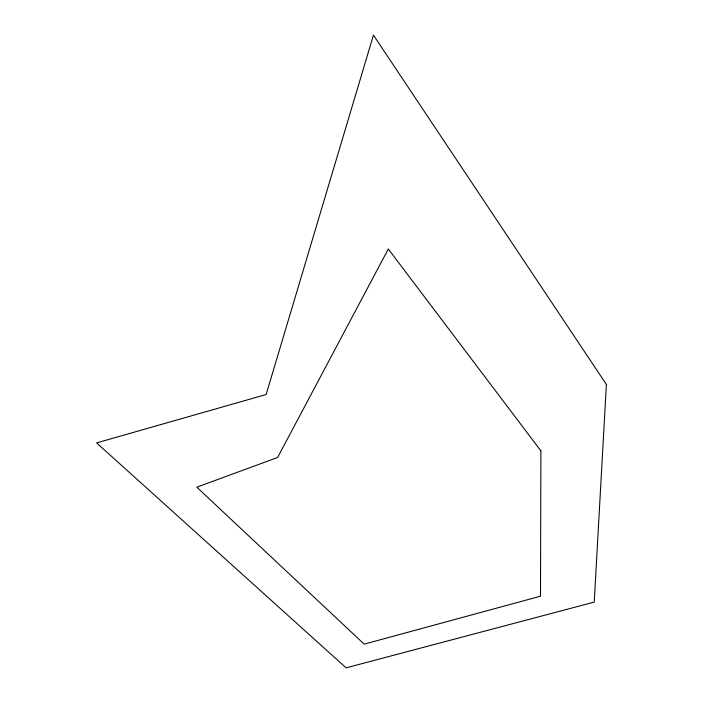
<?xml version="1.0" encoding="UTF-8"?>
<svg xmlns="http://www.w3.org/2000/svg" width="703" height="703" viewBox="0 0 703 703"><rect width="100%" height="100%" fill="white"/><g stroke="black" fill="none" stroke-linecap="round" stroke-linejoin="round"><path stroke-width="1.05" d="M540.897 450.869L540.493 596.214L364.172 644.141L196.787 487.188L277.615 457.486L388.302 248.994L540.897 450.869M606.39 384.479L594.228 602.102L346.104 667.85L96.61 442.899L266.138 394.532L373.442 35.15L606.39 384.479"/></g></svg>
